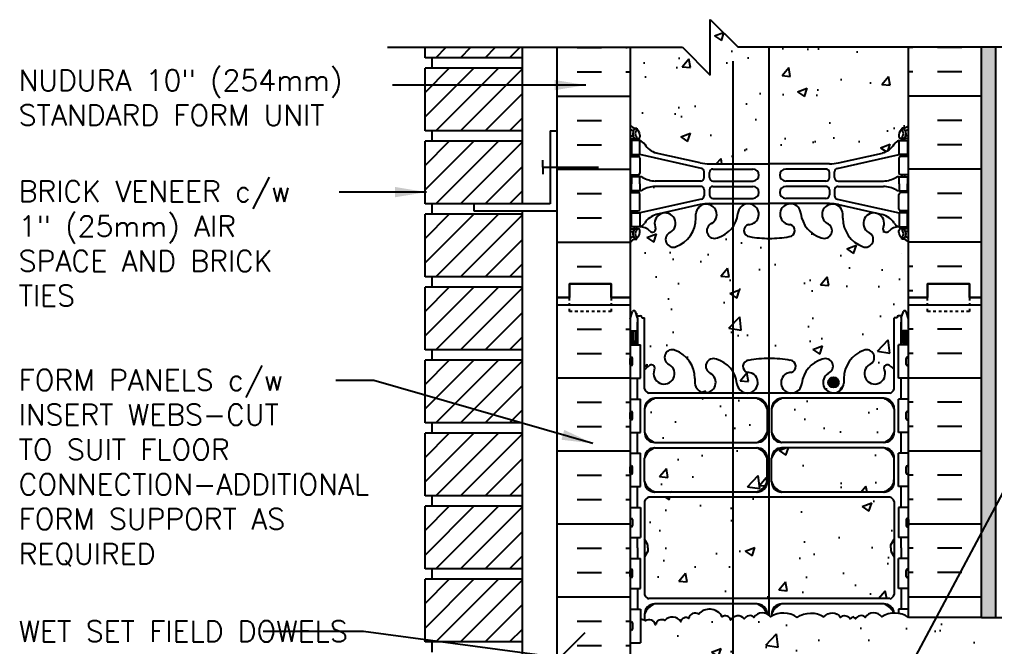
# Model space of a CAD drawing. Header units: inches. Extents: x 180 to 287, y 101 to 179.
# Drawn here: x 232.8 to 267.88, y 156.49 to 179.07 of the extents above; entities that cross this region are included whole.
import ezdxf

# ---------------------------------------------------------------- set-up
doc = ezdxf.new("R2010")
doc.units = ezdxf.units.IN
doc.header["$LTSCALE"] = 0.5
doc.header["$MEASUREMENT"] = 0
doc.linetypes.add('DASHED2', pattern=[0.375, 0.25, -0.125])
for name, color, linetype in [('HATCH', 12, 'Continuous'), ('line25', 2, 'Continuous'), ('LINE3', 3, 'Continuous'), ('LINE50', 5, 'Continuous'), ('LINE9', 9, 'Continuous'), ('TEXT', 4, 'Continuous'), ('Web_Edge', 9, 'Continuous')]:
    doc.layers.add(name, color=color, linetype=linetype)
doc.styles.add('DIM', font='romans.shx', dxfattribs={"width": 0.7})
doc.styles.add('ROMANS', font='romans.shx', dxfattribs={"height": 0.75})
doc.dimstyles.new('ext_12', dxfattribs={"dimscale": 12, "dimtxt": 0.09375, "dimasz": 0.09375, "dimexe": 0.09375, "dimexo": 0.0625, "dimgap": 0.0625, "dimtad": 1, "dimdec": 1, "dimzin": 3, "dimdsep": 46, "dimlunit": 4, "dimtxsty": 'DIM', "dimcen": 0.09, "dimdle": 0.09375, "dimclrt": 4, "dimadec": 0, "dimazin": 0, "dimtfac": 1, "dimtdec": 1, "dimtmove": 2, "dimatfit": 3, "dimfxl": 1, "dimfrac": 2, "dimtolj": 1, "dimtzin": 0, "dimarcsym": 0})

msp = doc.modelspace()

# ---------------------------------------------------------------- hatches: boundary and pattern name
at = {"layer": 'HATCH'}
h = msp.add_hatch(dxfattribs=at)
h.set_pattern_fill('AR-CONC', color=256, scale=0.5)
h.set_pattern_definition([(50, (0, 0), (3.5863, -0.31376), [0.375, -4.125]), (355, (0, 0), (-0.693757, 3.76096), [0.3, -3.3]), (100.4514, (0.299, -0.026), (2.892544, 3.4472), [0.3187, -3.50571]), (46.1842, (0, 1), (5.336207, -0.827596), [0.5625, -6.1875]), (96.6356, (0.4447, 0.931), (4.67331, 4.87059), [0.47805, -5.25857]), (351.1842, (0, 1), (4.67331, 4.87059), [0.45, -4.95]), (21, (0.5, 0.75), (2.984535, -2.013094), [0.375, -4.125]), (326, (0.5, 0.75), (1.216577, 3.62575), [0.3, -3.3]), (71.4514, (0.7487, 0.5822), (4.201112, 1.612656), [0.3187, -3.50571]), (37.5, (0, 0), (0.0607993, 1.6644693), [0, -3.26, 0, -3.35, 0, -3.3125]), (7.5, (0, 0), (1.315348, 1.972059), [0, -1.91, 0, -3.185, 0, -1.2625]), (327.5, (-1.115, 0), (2.669112, -0.1127744), [0, -1.25, 0, -3.9, 0, -5.175]), (317.5, (-1.615, 0), (2.915931, 0.500525), [0, -1.625, 0, -2.59, 0, -3.675])])
h.paths.add_polyline_path([(264.75, 178.071), (258.625, 178.071), (257.625, 179.071), (257.625, 177.071), (256.625, 178.071), (254.75, 178.071), (254.75, 175.263, 0.088416), (254.896, 175.166), (254.986, 175.166), (254.986, 175.124, -0.249069), (255.096, 174.917), (255.096, 174.849, -0.414214), (255.033, 174.787), (254.986, 174.787), (254.986, 174.717), (255.091, 174.717, -0.155529), (255.267, 174.583, 0.180914), (255.684, 174.271), (257.265, 173.919, 0.054974), (257.592, 173.882), (259.75, 173.882), (261.908, 173.882, 0.054974), (262.235, 173.919), (263.816, 174.271, 0.180914), (264.233, 174.583, -0.155529), (264.409, 174.717), (264.514, 174.717), (264.514, 174.787), (264.466, 174.787, -0.414214), (264.404, 174.849), (264.404, 174.917, -0.249069), (264.514, 175.124), (264.514, 175.166), (264.604, 175.166, 0.08841), (264.75, 175.263)])
h.paths.add_polyline_path([(264.75, 169.071), (264.75, 171.071, 0.08841), (264.604, 171.168), (264.514, 171.168), (264.514, 171.21, -0.249069), (264.404, 171.417), (264.404, 171.484, -0.414214), (264.466, 171.547), (264.514, 171.547), (264.514, 171.617), (264.409, 171.617, 0.231736), (264.051, 171.466, -0.8344), (263.84, 171.591), (263.851, 171.613, 2.155404), (263.313, 171.418, -1), (263.099, 170.907, -0.311223), (262.39, 171.923), (262.391, 172.088, 1.661382), (261.83, 171.735, -1), (261.616, 171.224, -0.30095), (260.88, 172.097, 1.661382), (260.319, 171.744, 0.055617), (260.498, 171.698, -0.843243), (260.464, 171.266, -0.047544), (259.75, 171.201, -0.047544), (259.036, 171.266, -0.843243), (259.002, 171.698, 0.055617), (259.181, 171.744, 1.661382), (258.62, 172.097, -0.30095), (257.884, 171.224, -1), (257.67, 171.735, 1.661382), (257.109, 172.088), (257.11, 171.923, -0.311223), (256.401, 170.907, -1), (256.187, 171.418, 2.155404), (255.648, 171.613), (255.66, 171.591, -0.834375), (255.449, 171.466, 0.23174), (255.091, 171.617), (254.986, 171.617), (254.986, 171.547), (255.033, 171.547, -0.414214), (255.096, 171.484), (255.096, 171.417, -0.249069), (254.986, 171.21), (254.986, 171.168), (254.896, 171.168, 0.088416), (254.75, 171.071), (254.75, 169.071), (254.75, 168.311), (254.835, 168.572, -0.6), (254.935, 168.572), (254.984, 168.422), (255.11, 168.422, -0.414214), (255.16, 168.372), (255.16, 168.342), (255.26, 168.342), (255.26, 166.505, 0.108933), (255.413, 166.618, -0.8344), (255.624, 166.492), (255.612, 166.471, 2.155404), (256.151, 166.665, -1), (256.365, 167.177, -0.311223), (257.074, 166.161), (257.073, 165.996, 1.661382), (257.634, 166.348, -1), (257.848, 166.859, -0.30095), (258.584, 165.987, 1.661382), (259.145, 166.34, 0.055617), (258.966, 166.385, -0.843243), (259, 166.818, -0.049932), (259.75, 166.882, -0.049932), (260.5, 166.818, -0.843243), (260.534, 166.385, 0.055617), (260.355, 166.34, 1.661382), (260.916, 165.987, -0.30095), (261.652, 166.859, -1), (261.866, 166.348, 1.661382), (262.427, 165.996), (262.426, 166.161, -0.311223), (263.135, 167.177, -1), (263.349, 166.665, 2.155404), (263.887, 166.471), (263.876, 166.492, -0.834375), (264.087, 166.618, 0.10894), (264.24, 166.505), (264.24, 168.342), (264.34, 168.342), (264.34, 168.372, -0.414214), (264.39, 168.422), (264.516, 168.422), (264.565, 168.572, -0.6), (264.665, 168.572), (264.75, 168.311)])
h.paths.add_polyline_path([(264.24, 161.745, 0.268138), (264.079, 161.893), (255.421, 161.893, 0.268156), (255.26, 161.744), (255.26, 160.383), (255.38, 160.183), (255.38, 160.071), (255.38, 159.958), (255.26, 159.758), (255.26, 158.397, 0.268156), (255.421, 158.249), (264.079, 158.249, 0.268138), (264.24, 158.397), (264.24, 159.758), (264.12, 159.958), (264.12, 160.071), (264.12, 160.183), (264.24, 160.383)])
h.paths.add_polyline_path([(275.813, 156.318), (275.813, 157.568), (267.375, 157.568), (264.75, 157.568), (264.75, 157.571, 0.310845), (263.789, 157.593, 0.520567), (263.19, 157.571, 0.520567), (262.845, 157.522, 0.10231), (262.75, 157.598, 0.10231), (262.654, 157.522, 0.520567), (262.309, 157.571, 0.520567), (261.711, 157.593, 0.310845), (260.75, 157.571, 0.310845), (259.789, 157.593, 0.520567), (259.19, 157.571, 0.520567), (258.845, 157.522, 0.520567), (258.355, 157.479, 0.520567), (258.051, 157.601, 0.258655), (257.629, 157.869, 0.230831), (257.211, 157.696, 0.520567), (256.85, 157.54, 0.520567), (256.568, 157.419, 0.520567), (255.995, 157.459, 0.520567), (255.654, 157.312, 0.520567), (255.294, 157.455, 0.049546), (255.115, 157.516), (255.115, 156.666), (254.75, 156.666), (254.75, 155.916), (255.115, 155.916), (255.115, 154.716), (254.75, 154.716), (254.75, 153.966), (255.115, 153.966), (255.115, 153.698, -0.359672), (255.584, 153.568, -0.520567), (256.056, 153.568, -0.520567), (256.519, 153.568, -0.520567), (256.874, 153.568, -0.565271), (257.2, 153.568, -0.520567), (257.826, 153.568, -0.520567), (258.299, 153.568, -0.520567), (258.762, 153.568, -0.520567), (259.116, 153.568, -0.520567), (259.515, 153.568, -0.520567), (259.937, 153.568, -0.520567), (260.564, 153.568, -0.520567), (261.036, 153.568, -0.520567), (261.499, 153.568, -0.520567), (261.853, 153.568, -0.108934), (261.955, 153.661), (261.955, 155.068), (262.205, 155.068, -0.414214), (262.455, 154.818), (262.455, 153.818, 0.414214), (262.705, 153.568), (262.769, 153.568), (262.769, 155.068), (276.563, 155.068), (276.813, 155.318), (274.813, 155.318)])
h.paths.add_polyline_path([(285.615, 157.568), (277.178, 157.568), (277.178, 156.818), (276.433, 156.074), (285.121, 156.074), (285.615, 156.568)])
h.paths.add_polyline_path([(286.615, 155.568), (284.615, 155.568), (285.121, 156.074), (276.433, 156.074), (276.178, 155.818), (278.178, 155.818), (277.428, 155.068), (286.115, 155.068)])
h.paths.add_polyline_path([(259.674, 165.077, 0.225652), (259.299, 165.452), (255.635, 165.452, 0.225652), (255.26, 165.077), (255.26, 164.237, 0.225652), (255.635, 163.862), (259.299, 163.862, 0.225652), (259.674, 164.237)])
h.paths.add_polyline_path([(259.299, 163.671), (255.635, 163.671, 0.225652), (255.26, 163.296), (255.26, 162.455, 0.225652), (255.635, 162.08), (259.299, 162.08, 0.225652), (259.674, 162.455), (259.674, 163.296, 0.225652)])
h.paths.add_polyline_path([(264.24, 165.077, 0.225652), (263.865, 165.452), (260.201, 165.452, 0.225652), (259.826, 165.077), (259.826, 164.237, 0.225652), (260.201, 163.862), (263.865, 163.862, 0.225652), (264.24, 164.237)])
h.paths.add_polyline_path([(264.24, 163.296, 0.225652), (263.865, 163.671), (260.201, 163.671, 0.225652), (259.826, 163.296), (259.826, 162.455, 0.225652), (260.201, 162.08), (263.865, 162.08, 0.225652), (264.24, 162.455)])
h.paths.add_polyline_path([(262.719, 153.068), (261.955, 153.068), (261.955, 153.661, 0.108934), (261.853, 153.568, 0.520567), (261.499, 153.568, 0.520567), (261.036, 153.568, 0.520567), (260.564, 153.568, 0.520567), (259.937, 153.568, 0.520567), (259.515, 153.568, 0.520567), (259.116, 153.568, 0.520567), (258.762, 153.568, 0.520567), (258.299, 153.568, 0.520567), (257.826, 153.568, 0.520567), (257.2, 153.568, 0.096366), (257.129, 153.636, 0.403938), (256.874, 153.568, 0.520567), (256.519, 153.568, 0.520567), (256.056, 153.568, 0.520567), (255.584, 153.568, 0.359672), (255.115, 153.698), (255.115, 152.766), (254.75, 152.766), (254.75, 151.071), (254.75, 150.311), (254.829, 150.553, -0.725737), (254.935, 150.572), (254.984, 150.422), (255.11, 150.422, -0.414214), (255.16, 150.372), (255.16, 150.342), (255.26, 150.342), (255.26, 148.505, 0.108933), (255.413, 148.618, -0.8344), (255.624, 148.492), (255.612, 148.471, 2.155404), (256.151, 148.665, -1), (256.365, 149.177, -0.311223), (257.074, 148.161), (257.073, 147.996, 1.661382), (257.634, 148.348, -1), (257.848, 148.859, -0.307094), (258.586, 147.964, 1.604516), (259.145, 148.34, 0.055617), (258.966, 148.385, -0.843243), (259, 148.818, -0.049932), (259.75, 148.882, -0.049932), (260.5, 148.818, -0.843243), (260.534, 148.385, 0.055617), (260.355, 148.34, 1.604516), (260.913, 147.964, -0.307094), (261.652, 148.859, -1), (261.866, 148.348, 1.661382), (262.427, 147.996), (262.426, 148.141, -0.248384), (262.893, 149.05), (262.44, 149.05), (262.44, 149.276), (262.719, 149.276)])
h.paths.add_polyline_path([(264.75, 151.568), (264.719, 151.568), (264.719, 153.068), (263.219, 153.068), (263.219, 149.276), (263.497, 149.276), (263.497, 149.05), (263.487, 149.05, -0.439904), (263.349, 148.665, 2.155404), (263.887, 148.471), (263.876, 148.492, -0.834375), (264.087, 148.618, 0.10894), (264.24, 148.505), (264.24, 150.342), (264.34, 150.342), (264.34, 150.372, -0.414214), (264.39, 150.422), (264.516, 150.422), (264.559, 150.553, -0.725737), (264.665, 150.572), (264.75, 150.311), (264.75, 151.071)])
h.paths.add_polyline_path([(264.24, 143.745, 0.268138), (264.079, 143.893), (255.421, 143.893, 0.268156), (255.26, 143.744), (255.26, 142.383), (255.38, 142.183), (255.38, 142.071), (255.38, 141.958), (255.26, 141.758), (255.26, 140.397, 0.268156), (255.421, 140.249), (264.079, 140.249, 0.268138), (264.24, 140.397), (264.24, 141.758), (264.12, 141.958), (264.12, 142.071), (264.12, 142.183), (264.24, 142.383)])
h.paths.add_polyline_path([(259.674, 145.296, 0.225652), (259.299, 145.671), (255.635, 145.671, 0.225652), (255.26, 145.296), (255.26, 144.455, 0.225652), (255.635, 144.08), (259.299, 144.08, 0.225652), (259.674, 144.455)])
h.paths.add_polyline_path([(259.674, 146.237), (259.674, 147.077, 0.225652), (259.299, 147.452), (255.635, 147.452, 0.225652), (255.26, 147.077), (255.26, 146.237, 0.225652), (255.635, 145.862), (259.299, 145.862, 0.225652)])
h.paths.add_polyline_path([(264.24, 147.077, 0.225652), (263.865, 147.452), (260.201, 147.452, 0.225652), (259.826, 147.077), (259.826, 146.237, 0.225652), (260.201, 145.862), (263.865, 145.862, 0.225652), (264.24, 146.237)])
h.paths.add_polyline_path([(264.24, 145.296, 0.225652), (263.865, 145.671), (260.201, 145.671, 0.225652), (259.826, 145.296), (259.826, 144.455, 0.225652), (260.201, 144.08), (263.865, 144.08, 0.225652), (264.24, 144.455)])
h.paths.add_polyline_path([(259.674, 137.905, 0.225652), (259.299, 138.28), (255.635, 138.28, 0.225652), (255.26, 137.905), (255.26, 137.064, 0.225652), (255.635, 136.689), (259.299, 136.689, 0.225652), (259.674, 137.064)])
h.paths.add_polyline_path([(259.674, 139.686, 0.225652), (259.299, 140.061), (255.635, 140.061, 0.225652), (255.26, 139.686), (255.26, 138.845, 0.225652), (255.635, 138.47), (259.299, 138.47, 0.225652), (259.674, 138.845)])
h.paths.add_polyline_path([(264.24, 138.845), (264.24, 139.686, 0.225652), (263.865, 140.061), (260.201, 140.061, 0.225652), (259.826, 139.686), (259.826, 138.845, 0.225652), (260.201, 138.47), (263.865, 138.47, 0.225652)])
h.paths.add_polyline_path([(264.24, 137.905, 0.225652), (263.865, 138.28), (260.201, 138.28, 0.225652), (259.826, 137.905), (259.826, 137.064, 0.225652), (260.201, 136.689), (263.865, 136.689, 0.225652), (264.24, 137.064)])
h.paths.add_polyline_path([(264.24, 135.637, 0.108935), (264.087, 135.524, -0.8344), (263.876, 135.649), (263.887, 135.67, 2.155404), (263.349, 135.476, -1), (263.135, 134.965, -0.311223), (262.426, 135.981), (262.427, 136.146, 1.661382), (261.866, 135.793, -1), (261.652, 135.282, -0.307094), (260.913, 136.177, 1.604516), (260.355, 135.802, 0.055617), (260.534, 135.756, -0.843243), (260.5, 135.324, -0.049932), (259.75, 135.259, -0.049932), (259, 135.324, -0.843243), (258.966, 135.756, 0.055617), (259.145, 135.802, 1.604516), (258.586, 136.177, -0.307094), (257.848, 135.282, -1), (257.634, 135.793, 1.661382), (257.073, 136.146), (257.074, 136, -0.316114), (256.365, 134.965, -1), (256.151, 135.476, 2.155404), (255.612, 135.67), (255.624, 135.649, -0.834375), (255.413, 135.524, 0.108938), (255.26, 135.637), (255.26, 133.799), (255.16, 133.799), (255.16, 133.769, -0.414214), (255.11, 133.719), (254.984, 133.719), (254.941, 133.588, -0.725737), (254.835, 133.569), (254.75, 133.83), (254.75, 133.071), (254.75, 131.071, 0.088416), (254.896, 130.973), (254.986, 130.973), (254.986, 130.932, -0.249069), (255.096, 130.725), (255.096, 130.657, -0.414214), (255.033, 130.595), (254.986, 130.595), (254.986, 130.525), (255.091, 130.525, 0.231736), (255.449, 130.676, -0.8344), (255.66, 130.55), (255.648, 130.529, 2.155404), (256.187, 130.723, -1), (256.401, 131.234, -0.311223), (257.11, 130.218), (257.109, 130.053, 1.661382), (257.67, 130.406, -1), (257.884, 130.917, -0.307094), (258.622, 130.022, 1.604516), (259.181, 130.398, 0.055617), (259.002, 130.443, -0.843243), (259.036, 130.875, -0.047544), (259.75, 130.94, -0.047544), (260.464, 130.875, -0.843243), (260.498, 130.443, 0.055617), (260.319, 130.398, 1.604516), (260.877, 130.022, -0.307094), (261.616, 130.917, -1), (261.83, 130.406, 1.661382), (262.391, 130.053), (262.39, 130.199, -0.316114), (263.099, 131.234, -1), (263.313, 130.723, 2.155404), (263.851, 130.529), (263.84, 130.55, -0.834375), (264.051, 130.676, 0.23174), (264.409, 130.525), (264.514, 130.525), (264.514, 130.595), (264.466, 130.595, -0.414214), (264.404, 130.657), (264.404, 130.725, -0.249069), (264.514, 130.932), (264.514, 130.973), (264.604, 130.973, 0.08841), (264.75, 131.071), (264.75, 133.071), (264.75, 133.83), (264.671, 133.588, -0.725737), (264.565, 133.569), (264.516, 133.719), (264.39, 133.719, -0.414214), (264.34, 133.769), (264.34, 133.799), (264.24, 133.799)])
h.paths.add_polyline_path([(264.75, 126.878, 0.08841), (264.604, 126.976), (264.514, 126.976), (264.514, 127.017, -0.249069), (264.404, 127.225), (264.404, 127.292, -0.414214), (264.466, 127.355), (264.514, 127.355), (264.514, 127.425), (264.409, 127.425, -0.168672), (264.223, 127.574, 0.17445), (263.816, 127.87), (262.235, 128.223, 0.054974), (261.908, 128.259), (259.75, 128.259), (257.592, 128.259, 0.054974), (257.265, 128.223), (255.684, 127.87, 0.17445), (255.277, 127.574, -0.168672), (255.091, 127.425), (254.986, 127.425), (254.986, 127.355), (255.033, 127.355, -0.414214), (255.096, 127.292), (255.096, 127.225, -0.249069), (254.986, 127.017), (254.986, 126.976), (254.896, 126.976, 0.088416), (254.75, 126.878), (254.75, 124.706), (258.943, 124.706), (259.943, 123.706), (259.943, 125.706), (260.943, 124.706), (264.75, 124.706)])
h.paths.add_polyline_path([(254.75, 151.071), (254.062, 151.071), (254.062, 150.571), (252.562, 150.571), (252.562, 151.071), (252.125, 151.071), (250.125, 151.071), (250.125, 149.571, -1), (249.625, 149.571), (249.625, 151.071), (248.325, 151.071), (248.325, 149.321, 0.079579), (249.325, 146.071), (254.5, 136.696), (254.5, 136.321), (254.75, 136.321)])
h = msp.add_hatch(dxfattribs=at)
h.set_pattern_fill('ANSI31', color=256, scale=5, style=0)
h.set_pattern_definition([(45, (183.6426, -20.77356), (-0.4419417, 0.4419417), [])])
h.paths.add_polyline_path([(250.875, 178.071), (247.375, 178.071), (247.375, 177.696), (250.875, 177.696)])
h = msp.add_hatch(dxfattribs=at)
h.set_pattern_fill('AR-SAND', color=256, scale=0.25, style=0)
h.set_pattern_definition([(37.5, (143.04218, 11.97042), (-0.01574834, 0.48170594), [0, -0.38, 0, -0.425, 0, -0.40625]), (7.5, (143.0422, 11.9704), (0.4424442, 0.7055365), [0, -0.205, 0, -0.3425, 0, -0.13125]), (327.5, (142.73468, 11.97042), (0.7785355, 0.0014148), [0, -0.125, 0, -0.45, 0, -0.5875]), (317.5, (142.7347, 11.9704), (0.7515317, 0.2194189), [0, -0.0625, 0, -0.295, 0, -0.3375])])
h.paths.add_polyline_path([(267.875, 178.071), (267.375, 178.071), (267.375, 169.071), (267.375, 157.568), (267.875, 157.568)])
h = msp.add_hatch(dxfattribs=at)
h.set_pattern_fill('ANSI31', color=256, scale=5, style=0)
h.set_pattern_definition([(45, (183.6426, -23.39856), (-0.4419417, 0.4419417), [])])
h.paths.add_polyline_path([(250.875, 177.321), (247.375, 177.321), (247.375, 175.071), (250.875, 175.071)])
h = msp.add_hatch(dxfattribs=at)
h.set_pattern_fill('ANSI31', color=256, scale=5, style=0)
h.set_pattern_definition([(45, (183.6426, -26.02356), (-0.4419417, 0.4419417), [])])
h.paths.add_polyline_path([(250.875, 174.696), (247.375, 174.696), (247.375, 172.446), (250.875, 172.446)])
h = msp.add_hatch(dxfattribs=at)
h.set_pattern_fill('AR-CONC', color=256, scale=0.5, style=0)
h.set_pattern_definition([(50, (0, 0), (3.5863, -0.31376), [0.375, -4.125]), (355, (0, 0), (-0.693757, 3.76096), [0.3, -3.3]), (100.4514, (0.299, -0.026), (2.892547, 3.447198), [0.3187, -3.50571]), (46.1842, (0, 1), (5.336205, -0.827595), [0.5625, -6.1875]), (96.6356, (0.4447, 0.931), (4.67331, 4.87059), [0.47805, -5.258565]), (351.1842, (0, 1), (4.67331, 4.87059), [0.45, -4.95]), (21, (0.5, 0.75), (2.984535, -2.013094), [0.375, -4.125]), (326, (0.5, 0.75), (1.216577, 3.62575), [0.3, -3.3]), (71.4514, (0.7487, 0.5822), (4.201113, 1.612652), [0.3187, -3.50571]), (37.5, (0, 0), (0.0607993, 1.6644693), [0, -3.26, 0, -3.35, 0, -3.3125]), (7.5, (0, 0), (1.315348, 1.972059), [0, -1.91, 0, -3.185, 0, -1.2625]), (327.5, (-1.115, 0), (2.669112, -0.1127744), [0, -1.25, 0, -3.9, 0, -5.175]), (317.5, (-1.615, 0), (2.91593, 0.500525), [0, -1.625, 0, -2.59, 0, -3.675])])
h.paths.add_polyline_path([(257.406, 172.948, 0.414214), (257.281, 173.073), (255.644, 173.073, 0.100756), (255.195, 172.945, -0.134256), (255.083, 172.917), (254.986, 172.917), (254.986, 172.847), (255.033, 172.847, -0.414214), (255.096, 172.784), (255.096, 172.249, -0.414214), (255.033, 172.187), (254.986, 172.187), (254.986, 172.117), (255.091, 172.117), (257.308, 172.614, 0.351061), (257.406, 172.735)])
h = msp.add_hatch(dxfattribs=at)
h.set_pattern_fill('ANSI31', color=256, scale=5, style=0)
h.set_pattern_definition([(45, (183.6426, -28.64856), (-0.4419417, 0.4419417), [])])
h.paths.add_polyline_path([(250.875, 172.071), (247.375, 172.071), (247.375, 169.821), (250.875, 169.821)])
h = msp.add_hatch(dxfattribs=at)
h.set_pattern_fill('ANSI31', color=256, scale=5, style=0)
h.set_pattern_definition([(45, (183.6426, -31.27356), (-0.4419417, 0.4419417), [])])
h.paths.add_polyline_path([(250.875, 169.446), (247.375, 169.446), (247.375, 167.196), (250.875, 167.196)])
h = msp.add_hatch(dxfattribs=at)
h.set_pattern_fill('INSUL', color=256, scale=7, style=0)
h.set_pattern_definition([(0, (-2671.4117, -245.9388), (0, 2.625), []), (0, (-2671.4117, -245.0638), (0, 2.625), [0.875, -0.875]), (0, (-2671.4117, -244.1888), (0, 2.625), [0.875, -0.875])])
h.paths.add_polyline_path([(252.125, 151.071), (252.562, 151.071), (252.562, 151.571), (254.062, 151.571), (254.062, 151.071), (254.75, 151.071), (254.75, 169.071), (254.062, 169.071), (254.062, 169.571), (252.562, 169.571), (252.562, 169.071), (252.125, 169.071)])
h = msp.add_hatch(dxfattribs=at)
h.set_pattern_fill('INSUL', color=256, scale=7, style=0)
h.set_pattern_definition([(180, (3190.9115, -245.9388), (0, 2.625), []), (180, (3190.9115, -245.0638), (0, 2.625), [0.875, -0.875]), (180, (3190.9115, -244.1888), (0, 2.625), [0.875, -0.875])])
h.paths.add_polyline_path([(264.75, 157.568), (267.375, 157.568), (267.375, 169.071), (266.937, 169.071), (266.937, 169.571), (265.437, 169.571), (265.437, 169.071), (264.75, 169.071)])
h = msp.add_hatch(dxfattribs=at)
h.set_pattern_fill('ANSI31', color=256, scale=5, style=0)
h.set_pattern_definition([(45, (183.6426, -33.89856), (-0.4419417, 0.4419417), [])])
h.paths.add_polyline_path([(250.875, 166.821), (247.375, 166.821), (247.375, 164.571), (250.875, 164.571)])
h = msp.add_hatch(dxfattribs=at)
h.set_pattern_fill('ANSI31', color=256, scale=5, style=0)
h.set_pattern_definition([(45, (183.6426, -36.52356), (-0.4419417, 0.4419417), [])])
h.paths.add_polyline_path([(250.875, 164.196), (247.375, 164.196), (247.375, 161.946), (250.875, 161.946)])
h = msp.add_hatch(dxfattribs=at)
h.set_pattern_fill('ANSI31', color=256, scale=5, style=0)
h.set_pattern_definition([(45, (183.6426, -39.14856), (-0.4419417, 0.4419417), [])])
h.paths.add_polyline_path([(250.875, 161.571), (247.375, 161.571), (247.375, 159.321), (250.875, 159.321)])
h = msp.add_hatch(dxfattribs=at)
h.set_pattern_fill('ANSI31', color=256, scale=5, style=0)
h.set_pattern_definition([(45, (183.6426, -41.77356), (-0.4419417, 0.4419417), [])])
h.paths.add_polyline_path([(250.875, 158.946), (247.375, 158.946), (247.375, 156.696), (250.875, 156.696)])
at = {"layer": 'LINE3'}
msp.add_hatch(color=256, dxfattribs=at).paths.add_polyline_path([(261.865, 166.023, 1), (262.24, 166.023, 1)])

# ---------------------------------------------------------------- linework, layer by layer
at = {"layer": 'HATCH'}
for p, q in [((252.838, 178.061), (253.713, 178.061)), ((254.588, 178.061), (254.634, 178.061)), ((264.911, 178.061), (264.75, 178.061)), ((266.661, 178.061), (265.786, 178.061)), ((252.838, 177.186), (253.713, 177.186)), ((254.588, 177.186), (254.75, 177.186)), ((264.911, 177.186), (264.75, 177.186)), ((266.661, 177.186), (265.786, 177.186)), ((252.125, 176.311), (254.75, 176.311)), ((267.375, 176.311), (264.75, 176.311)), ((252.838, 175.436), (253.713, 175.436)), ((266.661, 175.436), (265.786, 175.436)), ((252.838, 174.561), (253.713, 174.561)), ((266.661, 174.561), (265.786, 174.561)), ((252.125, 173.686), (254.75, 173.686)), ((267.375, 173.686), (264.75, 173.686)), ((252.838, 172.811), (253.713, 172.811)), ((266.661, 172.811), (265.786, 172.811)), ((252.838, 171.936), (253.713, 171.936)), ((266.661, 171.936), (265.786, 171.936)), ((252.125, 171.061), (254.75, 171.061)), ((267.375, 171.061), (264.75, 171.061)), ((264.51, 170.657), (264.51, 170.657)), ((264.51, 170.657), (264.51, 170.657)), ((252.838, 170.186), (253.713, 170.186)), ((264.911, 170.186), (264.75, 170.186)), ((266.661, 170.186), (265.786, 170.186)), ((264.911, 169.311), (264.75, 169.311))]:
    msp.add_line(p, q, dxfattribs=at)
for points in [[(257.629, 157.869, 0.230831), (257.211, 157.696, 0.520567), (256.85, 157.54, 0.520567), (256.568, 157.419, 0.520567), (255.995, 157.459, 0.520567), (255.654, 157.312, 0.520567), (255.294, 157.455, 0.049546), (255.115, 157.516, 0.049546)], [(260.75, 157.571, 0.310845), (259.789, 157.593, 0.520567), (259.19, 157.571, 0.520567), (258.845, 157.522, 0.520567), (258.355, 157.479, 0.520567), (258.051, 157.601, 0.258655), (257.629, 157.869, 0.132818)], [(260.75, 157.571, -0.310845), (261.711, 157.593, -0.520567), (262.309, 157.571, -0.520567), (262.654, 157.522, -0.10231), (262.75, 157.598, -0.10231)], [(264.75, 157.571, 0.310845), (263.789, 157.593, 0.520567), (263.19, 157.571, 0.520567), (262.845, 157.522, 0.10231), (262.75, 157.598, 0.10231)]]:
    msp.add_lwpolyline(points, format="xyb", dxfattribs=at)
at = {"layer": 'line25'}
for p, q in [((247.375, 177.696), (247.375, 178.071)), ((250.875, 172.446), (250.875, 178.071)), ((254.75, 178.071), (254.75, 169.071)), ((264.75, 169.071), (264.75, 178.071)), ((250.875, 177.696), (247.375, 177.696)), ((247.625, 177.321), (247.625, 177.696)), ((247.375, 175.071), (247.375, 177.321)), ((250.875, 177.321), (247.375, 177.321)), ((250.875, 175.071), (247.375, 175.071)), ((247.625, 174.696), (247.625, 175.071)), ((247.375, 172.446), (247.375, 174.696)), ((250.875, 174.696), (247.375, 174.696)), ((250.875, 172.446), (247.375, 172.446)), ((247.625, 172.071), (247.625, 172.446)), ((247.375, 169.821), (247.375, 172.071)), ((250.875, 172.071), (247.375, 172.071)), ((250.875, 151.071), (250.875, 172.196)), ((250.875, 169.821), (247.375, 169.821)), ((247.625, 169.446), (247.625, 169.821)), ((247.375, 167.196), (247.375, 169.446)), ((250.875, 169.446), (247.375, 169.446)), ((254.75, 169.071), (254.75, 151.071)), ((264.75, 157.568), (264.75, 169.071)), ((254.75, 167.376), (255.115, 167.376)), ((255.115, 166.176), (255.115, 167.376)), ((264.75, 167.376), (264.385, 167.376)), ((264.385, 166.176), (264.385, 167.376)), ((250.875, 167.196), (247.375, 167.196)), ((247.625, 166.821), (247.625, 167.196)), ((247.375, 164.571), (247.375, 166.821)), ((250.875, 166.821), (247.375, 166.821)), ((254.75, 166.176), (255.115, 166.176)), ((264.75, 166.176), (264.385, 166.176)), ((254.75, 165.426), (255.115, 165.426)), ((255.115, 164.226), (255.115, 165.426)), ((264.75, 165.426), (264.385, 165.426)), ((264.385, 164.226), (264.385, 165.426)), ((250.875, 164.571), (247.375, 164.571)), ((247.625, 164.196), (247.625, 164.571)), ((247.375, 161.946), (247.375, 164.196)), ((250.875, 164.196), (247.375, 164.196)), ((254.75, 164.226), (255.115, 164.226)), ((264.75, 164.226), (264.385, 164.226)), ((254.75, 163.476), (255.115, 163.476)), ((255.115, 162.276), (255.115, 163.476)), ((264.75, 163.476), (264.385, 163.476)), ((264.385, 162.276), (264.385, 163.476)), ((254.75, 162.276), (255.115, 162.276)), ((264.75, 162.276), (264.385, 162.276)), ((250.875, 161.946), (247.375, 161.946)), ((247.625, 161.571), (247.625, 161.946)), ((247.375, 159.321), (247.375, 161.571)), ((250.875, 161.571), (247.375, 161.571)), ((254.75, 161.526), (255.115, 161.526)), ((255.115, 161.526), (255.115, 160.446)), ((264.75, 161.526), (264.385, 161.526)), ((264.385, 161.526), (264.385, 160.446)), ((254.75, 160.446), (255.115, 160.446)), ((264.75, 160.446), (264.385, 160.446)), ((254.75, 159.696), (255.115, 159.696)), ((255.115, 158.616), (255.115, 159.696)), ((264.75, 159.696), (264.385, 159.696)), ((264.385, 158.616), (264.385, 159.696)), ((250.875, 159.321), (247.375, 159.321)), ((247.625, 158.946), (247.625, 159.321)), ((247.375, 156.696), (247.375, 158.946)), ((250.875, 158.946), (247.375, 158.946)), ((254.75, 159.071), (254.75, 155.531)), ((254.75, 158.616), (255.115, 158.616)), ((264.75, 158.616), (264.385, 158.616)), ((254.75, 157.866), (255.115, 157.866)), ((255.115, 157.866), (255.115, 156.666)), ((264.75, 157.866), (264.385, 157.866)), ((264.385, 157.866), (264.385, 157.721)), ((267.375, 157.568), (264.75, 157.568)), ((267.375, 157.568), (275.813, 157.568)), ((250.875, 156.696), (247.375, 156.696)), ((247.625, 156.321), (247.625, 156.696)), ((254.75, 156.666), (255.115, 156.666))]:
    msp.add_line(p, q, dxfattribs=at)
at = {"layer": 'LINE3'}
for p, q in [((259.733, 178.071), (259.727, 157.658)), ((258.437, 177.577), (258.44, 131.163))]:
    msp.add_line(p, q, dxfattribs=at)
msp.add_circle((262.053, 166.023), 0.188, dxfattribs=at)
at = {"layer": 'LINE50'}
for p, q in [((252.125, 169.071), (252.125, 178.071)), ((267.375, 169.071), (267.375, 178.071)), ((252.125, 151.071), (252.125, 169.071)), ((267.375, 157.568), (267.375, 169.071))]:
    msp.add_line(p, q, dxfattribs=at)
for points in [[(254.75, 169.071), (254.062, 169.071), (254.062, 169.571), (252.562, 169.571), (252.562, 169.071), (252.125, 169.071)], [(252.125, 169.071), (252.562, 169.071), (252.562, 169.571), (254.062, 169.571), (254.062, 169.071), (254.75, 169.071)], [(264.75, 169.071), (265.437, 169.071), (265.437, 169.571), (266.937, 169.571), (266.937, 169.071), (267.375, 169.071)], [(267.375, 169.071), (266.937, 169.071), (266.937, 169.571), (265.437, 169.571), (265.437, 169.071), (264.75, 169.071)]]:
    msp.add_lwpolyline(points, dxfattribs=at)
at = {"layer": 'LINE9'}
for p, q in [((257.625, 177.071), (257.625, 179.071)), ((257.625, 179.071), (258.625, 178.071)), ((246.02, 178.071), (256.625, 178.071)), ((256.625, 178.071), (257.625, 177.071)), ((269.23, 178.071), (258.625, 178.071)), ((267.875, 178.071), (267.875, 157.568)), ((251.875, 175.071), (251.875, 172.446)), ((251.875, 175.071), (252.125, 175.071)), ((251.603, 173.758), (251.603, 174.008)), ((251.603, 173.758), (253.603, 173.758)), ((251.603, 173.758), (251.603, 173.508)), ((251.875, 172.446), (249.125, 172.446)), ((249.125, 172.446), (249.125, 172.196)), ((249.125, 172.196), (252.125, 172.196)), ((254.75, 166.666), (254.75, 166.886)), ((254.75, 166.831), (254.75, 166.831)), ((254.75, 166.721), (254.75, 166.721)), ((254.79, 166.926), (254.79, 166.926)), ((254.83, 166.666), (254.83, 166.886)), ((264.67, 166.666), (264.67, 166.886)), ((264.71, 166.926), (264.71, 166.926)), ((264.75, 166.666), (264.75, 166.886)), ((264.75, 166.831), (264.75, 166.831)), ((264.75, 166.721), (264.75, 166.721)), ((254.79, 166.626), (254.79, 166.626)), ((264.71, 166.626), (264.71, 166.626)), ((254.75, 164.716), (254.75, 164.936)), ((254.75, 164.881), (254.75, 164.881)), ((254.79, 164.976), (254.79, 164.976)), ((254.83, 164.716), (254.83, 164.936)), ((264.67, 164.716), (264.67, 164.936)), ((264.71, 164.976), (264.71, 164.976)), ((264.75, 164.716), (264.75, 164.936)), ((264.75, 164.881), (264.75, 164.881)), ((254.75, 164.771), (254.75, 164.771)), ((254.79, 164.676), (254.79, 164.676)), ((264.71, 164.676), (264.71, 164.676)), ((264.75, 164.771), (264.75, 164.771)), ((254.75, 162.766), (254.75, 162.986)), ((254.75, 162.931), (254.75, 162.931)), ((254.75, 162.821), (254.75, 162.821)), ((254.79, 163.026), (254.79, 163.026)), ((254.83, 162.766), (254.83, 162.986)), ((264.67, 162.766), (264.67, 162.986)), ((264.71, 163.026), (264.71, 163.026)), ((264.75, 162.766), (264.75, 162.986)), ((264.75, 162.931), (264.75, 162.931)), ((264.75, 162.821), (264.75, 162.821)), ((254.79, 162.726), (254.79, 162.726)), ((264.71, 162.726), (264.71, 162.726)), ((254.75, 161.096), (254.75, 160.876)), ((254.75, 161.041), (254.75, 161.041)), ((254.79, 161.136), (254.79, 161.136)), ((254.83, 161.096), (254.83, 160.876)), ((264.67, 161.096), (264.67, 160.876)), ((264.71, 161.136), (264.71, 161.136)), ((264.75, 161.096), (264.75, 160.876)), ((264.75, 161.041), (264.75, 161.041)), ((254.75, 160.931), (254.75, 160.931)), ((254.79, 160.836), (254.79, 160.836)), ((264.71, 160.836), (264.71, 160.836)), ((264.75, 160.931), (264.75, 160.931)), ((254.75, 159.046), (254.75, 159.266)), ((254.79, 159.306), (254.79, 159.306)), ((254.83, 159.046), (254.83, 159.266)), ((264.67, 159.046), (264.67, 159.266)), ((264.71, 159.306), (264.71, 159.306)), ((264.75, 159.046), (264.75, 159.266)), ((254.75, 159.211), (254.75, 159.211)), ((254.75, 159.101), (254.75, 159.101)), ((254.79, 159.006), (254.79, 159.006)), ((264.71, 159.006), (264.71, 159.006)), ((264.75, 159.211), (264.75, 159.211)), ((264.75, 159.101), (264.75, 159.101)), ((254.75, 157.376), (254.75, 157.156)), ((254.75, 157.321), (254.75, 157.321)), ((254.75, 157.211), (254.75, 157.211)), ((254.79, 157.416), (254.79, 157.416)), ((254.83, 157.376), (254.83, 157.156)), ((251.89, 155.798), (253.125, 157.032)), ((254.79, 157.116), (254.79, 157.116))]:
    msp.add_line(p, q, dxfattribs=at)
at = {"layer": 'LINE9', "linetype": 'DASHED2', "ltscale": 0.15}
for points in [[(254.062, 169.071), (254.062, 169.071), (254.062, 168.571), (252.562, 168.571), (252.562, 169.071), (252.562, 169.071)], [(266.937, 169.071), (266.937, 169.071), (266.937, 168.571), (265.437, 168.571), (265.437, 169.071), (265.437, 169.071)]]:
    msp.add_lwpolyline(points, dxfattribs=at)
at = {"layer": 'LINE9'}
for centre, start, end in [((254.79, 166.886), 90, 180), ((254.79, 166.666), 180, 270), ((254.79, 166.886), 360, 90), ((254.79, 166.666), 270, 0), ((264.71, 166.886), 90, 180), ((264.71, 166.666), 180, 270), ((264.71, 166.886), 0, 90), ((264.71, 166.666), 270, 0), ((254.79, 164.936), 90, 180), ((254.79, 164.936), 360, 90), ((264.71, 164.936), 90, 180), ((264.71, 164.936), 0, 90), ((254.79, 164.716), 180, 270), ((254.79, 164.716), 270, 0), ((264.71, 164.716), 180, 270), ((264.71, 164.716), 270, 0), ((254.79, 162.986), 90, 180), ((254.79, 162.986), 360, 90), ((264.71, 162.986), 90, 180), ((264.71, 162.986), 0, 90), ((254.79, 162.766), 180, 270), ((254.79, 162.766), 270, 0), ((264.71, 162.766), 180, 270), ((264.71, 162.766), 270, 0), ((254.79, 161.096), 90, 180), ((254.79, 161.096), 0, 90), ((264.71, 161.096), 90, 180), ((264.71, 161.096), 360, 90), ((254.79, 160.876), 180, 270), ((254.79, 160.876), 270, 0), ((264.71, 160.876), 180, 270), ((264.71, 160.876), 270, 0), ((254.79, 159.266), 90, 180), ((254.79, 159.266), 360, 90), ((264.71, 159.266), 90, 180), ((264.71, 159.266), 0, 90), ((254.79, 159.046), 180, 270), ((254.79, 159.046), 270, 0), ((264.71, 159.046), 180, 270), ((264.71, 159.046), 270, 0), ((254.79, 157.376), 90, 180), ((254.79, 157.376), 0, 90), ((254.79, 157.156), 180, 270), ((254.79, 157.156), 270, 0)]:
    msp.add_arc(centre, 0.04, start, end, dxfattribs=at)
at = {"layer": 'Web_Edge'}
for p, q in [((254.896, 175.166), (254.986, 175.166)), ((254.986, 175.166), (254.986, 175.124)), ((264.604, 175.166), (264.514, 175.166)), ((264.514, 175.166), (264.514, 175.124)), ((254.75, 174.887), (254.828, 174.887)), ((254.75, 174.787), (255.033, 174.787)), ((254.896, 174.787), (254.896, 174.717)), ((254.986, 174.787), (254.986, 174.717)), ((255.096, 174.917), (255.096, 174.849)), ((264.404, 174.917), (264.404, 174.849)), ((264.75, 174.787), (264.466, 174.787)), ((264.514, 174.787), (264.514, 174.717)), ((264.604, 174.787), (264.604, 174.717)), ((264.75, 174.887), (264.672, 174.887)), ((254.75, 174.147), (255.033, 174.147)), ((254.896, 174.217), (254.896, 174.147)), ((254.986, 174.217), (254.986, 174.147)), ((257.308, 173.72), (255.091, 174.217)), ((255.096, 174.084), (255.096, 173.549)), ((257.265, 173.919), (255.684, 174.271)), ((262.191, 173.72), (264.409, 174.217)), ((262.235, 173.919), (263.816, 174.271)), ((264.404, 174.084), (264.404, 173.549)), ((264.75, 174.147), (264.466, 174.147)), ((264.514, 174.217), (264.514, 174.147)), ((264.604, 174.217), (264.604, 174.147)), ((257.592, 173.882), (259.75, 173.882)), ((257.719, 173.696), (259.158, 173.696)), ((261.908, 173.882), (259.75, 173.882)), ((261.781, 173.696), (260.342, 173.696)), ((254.75, 173.487), (255.033, 173.487)), ((254.896, 173.487), (254.896, 173.417)), ((254.986, 173.487), (254.986, 173.417)), ((257.406, 173.386), (257.406, 173.598)), ((257.594, 173.387), (257.594, 173.571)), ((261.906, 173.387), (261.906, 173.571)), ((262.094, 173.386), (262.094, 173.598)), ((264.75, 173.487), (264.466, 173.487)), ((264.514, 173.487), (264.514, 173.417)), ((264.604, 173.487), (264.604, 173.417)), ((257.281, 173.261), (255.644, 173.261)), ((257.281, 173.073), (255.644, 173.073)), ((257.406, 172.948), (257.406, 172.735)), ((257.594, 172.947), (257.594, 172.763)), ((257.719, 173.262), (259.158, 173.262)), ((257.719, 173.072), (259.158, 173.072)), ((261.781, 173.262), (260.342, 173.262)), ((261.781, 173.072), (260.342, 173.072)), ((261.906, 172.947), (261.906, 172.763)), ((262.094, 172.948), (262.094, 172.735)), ((262.219, 173.261), (263.856, 173.261)), ((262.219, 173.073), (263.856, 173.073)), ((254.75, 172.847), (255.033, 172.847)), ((254.896, 172.847), (254.896, 172.917)), ((254.986, 172.847), (254.986, 172.917)), ((257.308, 172.614), (255.091, 172.117)), ((255.096, 172.249), (255.096, 172.784)), ((257.719, 172.638), (259.158, 172.638)), ((261.781, 172.638), (260.342, 172.638)), ((262.191, 172.614), (264.409, 172.117)), ((264.404, 172.249), (264.404, 172.784)), ((264.75, 172.847), (264.466, 172.847)), ((264.514, 172.847), (264.514, 172.917)), ((264.604, 172.847), (264.604, 172.917)), ((257.265, 172.415), (255.684, 172.062)), ((257.592, 172.451), (259.75, 172.451)), ((261.908, 172.451), (259.75, 172.451)), ((262.235, 172.415), (263.816, 172.062)), ((254.75, 172.187), (255.033, 172.187)), ((254.896, 172.117), (254.896, 172.187)), ((254.986, 172.117), (254.986, 172.187)), ((257.11, 171.923), (257.109, 172.088)), ((262.39, 171.923), (262.391, 172.088)), ((264.75, 172.187), (264.466, 172.187)), ((264.514, 172.117), (264.514, 172.187)), ((264.604, 172.117), (264.604, 172.187)), ((254.75, 171.547), (255.033, 171.547)), ((254.896, 171.547), (254.896, 171.617)), ((254.986, 171.547), (254.986, 171.617)), ((255.648, 171.613), (255.66, 171.591)), ((263.851, 171.613), (263.84, 171.591)), ((264.75, 171.547), (264.466, 171.547)), ((264.514, 171.547), (264.514, 171.617)), ((264.604, 171.547), (264.604, 171.617)), ((254.75, 171.447), (254.828, 171.447)), ((254.986, 171.168), (254.986, 171.21)), ((255.096, 171.417), (255.096, 171.484)), ((264.404, 171.417), (264.404, 171.484)), ((264.514, 171.168), (264.514, 171.21)), ((264.75, 171.447), (264.672, 171.447)), ((254.896, 171.168), (254.986, 171.168)), ((264.604, 171.168), (264.514, 171.168)), ((254.75, 168.311), (254.835, 168.572)), ((255.01, 168.342), (254.935, 168.572)), ((254.984, 168.422), (255.11, 168.422)), ((264.516, 168.422), (264.39, 168.422)), ((264.49, 168.342), (264.565, 168.572)), ((264.75, 168.311), (264.665, 168.572)), ((255.01, 168.342), (255.01, 167.376)), ((255.16, 168.372), (255.16, 168.372)), ((255.16, 168.372), (255.16, 168.342)), ((255.16, 168.342), (255.26, 168.342)), ((255.26, 165.788), (255.26, 168.342)), ((264.34, 168.342), (264.24, 168.342)), ((264.24, 165.788), (264.24, 168.342)), ((264.34, 168.372), (264.34, 168.372)), ((264.34, 168.372), (264.34, 168.342)), ((264.49, 168.342), (264.49, 167.376)), ((255.612, 166.471), (255.624, 166.492)), ((263.887, 166.471), (263.876, 166.492)), ((257.074, 166.161), (257.073, 165.996)), ((262.426, 166.161), (262.427, 165.996)), ((264.079, 165.64), (255.421, 165.64)), ((259.299, 165.452), (255.635, 165.452)), ((263.865, 165.452), (260.201, 165.452)), ((255.26, 165.077), (255.26, 164.237)), ((259.674, 165.077), (259.674, 164.237)), ((259.826, 165.078), (259.826, 164.237)), ((264.24, 165.077), (264.24, 164.237)), ((255.635, 163.862), (259.299, 163.862)), ((263.865, 163.862), (260.201, 163.862)), ((255.635, 163.671), (259.299, 163.671)), ((263.865, 163.671), (260.201, 163.671)), ((255.26, 162.455), (255.26, 163.296)), ((259.674, 162.455), (259.674, 163.296)), ((259.826, 162.454), (259.826, 163.295)), ((264.24, 162.455), (264.24, 163.296)), ((259.299, 162.08), (255.635, 162.08)), ((263.865, 162.08), (260.201, 162.08)), ((255.26, 161.744), (255.26, 158.397)), ((264.079, 161.893), (255.421, 161.893)), ((264.24, 161.745), (264.24, 158.397)), ((255.38, 160.183), (255.26, 160.383)), ((255.38, 160.183), (255.26, 160.383)), ((264.12, 160.183), (264.24, 160.383)), ((264.12, 160.183), (264.24, 160.383)), ((255.38, 160.071), (255.38, 160.183)), ((255.38, 160.071), (255.38, 160.183)), ((255.38, 160.071), (255.38, 159.958)), ((255.38, 160.071), (255.38, 159.958)), ((264.12, 160.071), (264.12, 160.183)), ((264.12, 160.071), (264.12, 160.183)), ((264.12, 160.071), (264.12, 159.958)), ((264.12, 160.071), (264.12, 159.958)), ((255.38, 159.958), (255.26, 159.758)), ((255.38, 159.958), (255.26, 159.758)), ((264.12, 159.958), (264.24, 159.758)), ((264.12, 159.958), (264.24, 159.758)), ((264.079, 158.249), (255.421, 158.249)), ((259.299, 158.061), (255.635, 158.061)), ((263.865, 158.061), (260.201, 158.061)), ((255.26, 157.686), (255.26, 157.47)), ((259.826, 157.687), (259.826, 157.616))]:
    msp.add_line(p, q, dxfattribs=at)
for points in [[(254.791, 174.217), (255.091, 174.217), (255.091, 174.717), (254.791, 174.717)], [(264.709, 174.217), (264.409, 174.217), (264.409, 174.717), (264.709, 174.717)], [(254.791, 172.117), (255.091, 172.117), (255.091, 171.617), (254.791, 171.617)], [(264.709, 172.117), (264.409, 172.117), (264.409, 171.617), (264.709, 171.617)], [(254.96, 167.432), (254.81, 167.432), (254.81, 167.872), (254.96, 167.872)], [(254.92, 167.492), (254.85, 167.492), (254.85, 167.872), (254.92, 167.872)], [(264.54, 167.432), (264.69, 167.432), (264.69, 167.872), (264.54, 167.872)], [(264.58, 167.492), (264.65, 167.492), (264.65, 167.872), (264.58, 167.872)]]:
    msp.add_lwpolyline(points, close=True, dxfattribs=at)
for points in [[(255.091, 173.167), (255.091, 173.417), (254.791, 173.417), (254.791, 173.167)], [(264.409, 173.167), (264.409, 173.417), (264.709, 173.417), (264.709, 173.167)], [(255.091, 173.167), (255.091, 172.917), (254.791, 172.917), (254.791, 173.167)], [(264.409, 173.167), (264.409, 172.917), (264.709, 172.917), (264.709, 173.167)], [(255.01, 167.376), (255.01, 168.192)], [(264.49, 167.376), (264.49, 168.192)], [(255.01, 165.426), (255.01, 166.176)], [(264.49, 165.426), (264.49, 166.176)], [(255.01, 163.476), (255.01, 164.226)], [(264.49, 163.476), (264.49, 164.226)], [(255.01, 161.526), (255.01, 162.276)], [(264.49, 161.526), (264.49, 162.276)], [(255.01, 160.071), (255.01, 160.446)], [(264.49, 160.071), (264.49, 160.446)], [(255.01, 160.071), (255.01, 159.696)], [(264.49, 160.071), (264.49, 159.696)], [(255.01, 158.616), (255.01, 157.866)], [(264.49, 158.616), (264.49, 157.866)]]:
    msp.add_lwpolyline(points, dxfattribs=at)
for centre, radius, start, end in [((255.096, 175.624), 0.5, 226.2109, 250.5288), ((255.096, 175.624), 0.6, 234.7832, 245.0748), ((255.09, 174.971), 0.25, 140.1145, 222.4609), ((254.834, 175.061), 0.021, 343.464, 63.9957), ((254.932, 175.102), 0.045, 321.448, 139.1879), ((254.846, 174.917), 0.25, 0, 70.5288), ((255.09, 174.971), 0.16, 140.0001, 222.4609), ((264.654, 174.917), 0.25, 109.4712, 180), ((264.568, 175.102), 0.045, 40.8121, 218.552), ((264.41, 174.971), 0.16, 317.5391, 39.9999), ((264.404, 175.624), 0.5, 289.4712, 313.7878), ((264.41, 174.971), 0.25, 317.5391, 39.8855), ((264.666, 175.061), 0.021, 116.0043, 196.536), ((264.404, 175.624), 0.6, 294.9252, 305.2158), ((254.828, 174.906), 0.0196, 269.4032, 15.4901), ((254.938, 174.833), 0.045, 222.4609, 42.4609), ((255.033, 174.849), 0.0625, 270, 0), ((254.969, 174.374), 0.364, 34.9775, 70.3387), ((264.531, 174.374), 0.364, 109.6613, 145.0225), ((264.466, 174.849), 0.0625, 180, 270), ((264.561, 174.833), 0.045, 137.5391, 317.5391), ((264.672, 174.906), 0.0196, 164.5099, 270.5968), ((255.892, 174.986), 0.743, 212.7919, 253.8107), ((263.608, 174.986), 0.743, 286.1893, 327.2081), ((255.033, 174.084), 0.0625, 0, 90), ((264.466, 174.084), 0.0625, 90, 180), ((257.592, 175.382), 1.5, 257.4135, 270), ((257.281, 173.598), 0.125, 0, 77.3767), ((257.719, 173.571), 0.125, 90, 180), ((259.158, 173.479), 0.217, 270, 90), ((260.342, 173.479), 0.217, 90, 270), ((261.781, 173.571), 0.125, 0, 90), ((261.908, 175.382), 1.5, 270, 282.5865), ((262.219, 173.598), 0.125, 102.6233, 180), ((255.033, 173.549), 0.0625, 270, 0), ((255.087, 173.198), 0.219, 60.4937, 88.92), ((255.732, 174.428), 1.17, 242.6365, 265.6505), ((257.281, 173.386), 0.125, 270, 0), ((257.719, 173.387), 0.125, 180, 270), ((261.781, 173.387), 0.125, 270, 360), ((262.219, 173.386), 0.125, 180, 270), ((263.767, 174.428), 1.17, 274.3495, 297.3635), ((264.413, 173.198), 0.219, 91.08, 119.5063), ((264.466, 173.549), 0.0625, 180, 270), ((255.087, 173.136), 0.219, 271.08, 299.5063), ((255.732, 171.906), 1.17, 94.3495, 117.3635), ((257.281, 172.948), 0.125, 0, 90), ((257.719, 172.947), 0.125, 90, 180), ((259.158, 172.855), 0.217, 270, 90), ((260.342, 172.855), 0.217, 90, 270), ((261.781, 172.947), 0.125, 0, 90), ((262.219, 172.948), 0.125, 90, 180), ((263.767, 171.906), 1.17, 62.6365, 85.6505), ((264.413, 173.136), 0.219, 240.4937, 268.92), ((255.033, 172.784), 0.0625, 0, 90), ((257.281, 172.735), 0.125, 282.6233, 0), ((257.719, 172.763), 0.125, 180, 270), ((261.781, 172.763), 0.125, 270, 0), ((262.219, 172.735), 0.125, 180, 257.3767), ((264.466, 172.784), 0.0625, 90, 180), ((255.033, 172.249), 0.0625, 270, 0), ((257.483, 172.06), 0.375, 299.9315, 175.7552), ((257.592, 170.951), 1.5, 90, 102.5865), ((258.994, 172.069), 0.375, 299.9315, 175.7552), ((260.506, 172.069), 0.375, 4.2448, 240.0685), ((262.017, 172.06), 0.375, 4.2448, 240.0685), ((261.908, 170.951), 1.5, 77.4135, 90), ((264.466, 172.249), 0.0625, 180, 270), ((255.892, 171.348), 0.743, 106.1893, 147.2081), ((256, 171.743), 0.375, 299.9315, 200.3757), ((256.018, 171.93), 1.092, 290.5175, 359.6668), ((257.593, 172.217), 1.034, 286.3365, 353.3331), ((261.907, 172.217), 1.034, 186.6669, 253.6635), ((263.482, 171.93), 1.092, 180.3332, 249.4825), ((263.5, 171.743), 0.375, 339.6243, 240.0685), ((263.608, 171.348), 0.743, 32.7919, 73.8107), ((254.938, 171.501), 0.045, 317.5391, 137.5391), ((255.033, 171.484), 0.0625, 360, 90), ((254.969, 171.959), 0.364, 289.6613, 325.0225), ((255.116, 171.176), 0.441, 41.0127, 93.2024), ((255.543, 171.548), 0.125, 221.0127, 20.3757), ((257.777, 171.48), 0.277, 112.68, 292.68), ((259.056, 171.485), 0.22, 104.2604, 264.8165), ((258.887, 172.525), 0.834, 277.8937, 290.6271), ((260.613, 172.525), 0.834, 249.3729, 262.1063), ((260.444, 171.485), 0.22, 275.1835, 75.7396), ((261.723, 171.48), 0.277, 247.32, 67.32), ((263.957, 171.548), 0.125, 159.6243, 318.9873), ((264.384, 171.176), 0.441, 86.7976, 138.9873), ((264.531, 171.959), 0.364, 214.9775, 250.3387), ((264.466, 171.484), 0.0625, 90, 180), ((264.561, 171.501), 0.045, 42.4609, 222.4609), ((255.096, 170.71), 0.6, 114.9252, 125.2168), ((254.828, 171.427), 0.0196, 344.5099, 90.5968), ((255.09, 171.362), 0.25, 137.5391, 219.8855), ((254.834, 171.273), 0.021, 296.0043, 16.536), ((254.932, 171.231), 0.045, 220.8121, 38.552), ((254.846, 171.417), 0.25, 289.4712, 360), ((255.09, 171.362), 0.16, 137.5391, 219.9999), ((256.294, 171.163), 0.277, 112.68, 292.68), ((259.733, 174.979), 3.777, 259.3725, 270.2606), ((259.767, 174.979), 3.777, 269.7394, 280.6275), ((263.206, 171.163), 0.277, 247.32, 67.32), ((264.654, 171.417), 0.25, 180, 250.5288), ((264.568, 171.231), 0.045, 141.448, 319.1879), ((264.41, 171.362), 0.16, 320.0001, 42.4609), ((264.41, 171.362), 0.25, 320.1145, 42.4609), ((264.666, 171.273), 0.021, 163.464, 243.9957), ((264.672, 171.427), 0.0196, 89.4032, 195.4901), ((264.404, 170.71), 0.6, 54.7832, 65.0748), ((255.096, 170.71), 0.5, 109.4712, 133.7891), ((264.404, 170.71), 0.5, 46.2122, 70.5288), ((254.885, 168.545), 0.0567, 28.0725, 151.9275), ((255.11, 168.372), 0.05, 0, 90), ((264.39, 168.372), 0.05, 90, 180), ((264.615, 168.545), 0.0567, 28.0725, 151.9275), ((256.258, 166.921), 0.277, 67.32, 247.32), ((255.982, 166.154), 1.092, 0.3332, 69.4825), ((263.518, 166.154), 1.092, 110.5175, 179.6668), ((263.242, 166.921), 0.277, 292.68, 112.68), ((255.507, 166.536), 0.125, 339.6243, 138.9873), ((255.964, 166.34), 0.375, 159.6243, 60.0685), ((257.741, 166.604), 0.277, 67.32, 247.32), ((257.557, 165.867), 1.034, 6.6669, 73.6635), ((259.02, 166.599), 0.22, 95.1835, 255.7396), ((259.697, 163.105), 3.777, 89.1934, 100.6275), ((259.803, 163.105), 3.777, 79.3725, 90.8066), ((260.48, 166.599), 0.22, 284.2604, 84.8165), ((261.943, 165.867), 1.034, 106.3365, 173.3331), ((261.759, 166.604), 0.277, 292.68, 112.68), ((263.536, 166.34), 0.375, 119.9315, 20.3757), ((263.993, 166.536), 0.125, 41.0127, 200.3757), ((255.08, 166.908), 0.441, 294.1187, 318.9873), ((257.447, 166.023), 0.375, 184.2448, 60.0685), ((258.958, 166.015), 0.375, 184.2448, 60.0685), ((258.851, 165.559), 0.834, 69.3729, 82.1063), ((260.542, 166.015), 0.375, 119.9315, 355.7552), ((260.649, 165.559), 0.834, 97.8937, 110.6271), ((262.053, 166.023), 0.375, 119.9315, 355.7552), ((264.42, 166.908), 0.441, 221.0127, 245.8818), ((255.469, 165.853), 0.219, 197.3882, 257.4322), ((264.031, 165.853), 0.219, 282.5678, 342.6083), ((255.842, 164.871), 0.617, 109.5682, 160.4318), ((255.635, 165.077), 0.375, 90, 180), ((259.092, 164.871), 0.617, 19.5682, 70.4318), ((259.299, 165.077), 0.375, 360, 90), ((260.408, 164.871), 0.617, 109.5682, 160.4318), ((260.201, 165.077), 0.375, 90, 180), ((263.658, 164.871), 0.617, 19.5682, 70.4318), ((263.865, 165.077), 0.375, 360, 90), ((255.842, 164.443), 0.617, 199.5682, 250.4318), ((255.635, 164.237), 0.375, 180, 270), ((259.092, 164.443), 0.617, 289.5682, 340.4318), ((259.299, 164.237), 0.375, 270, 0), ((260.408, 164.443), 0.617, 199.5682, 250.4318), ((260.201, 164.237), 0.375, 180, 270), ((263.658, 164.443), 0.617, 289.5682, 340.4318), ((263.865, 164.237), 0.375, 270, 0), ((255.842, 163.089), 0.617, 109.5682, 160.4318), ((255.635, 163.296), 0.375, 90, 180), ((259.092, 163.089), 0.617, 19.5682, 70.4318), ((259.299, 163.296), 0.375, 360, 90), ((260.408, 163.089), 0.617, 109.5682, 160.4318), ((260.201, 163.296), 0.375, 90, 180), ((263.658, 163.089), 0.617, 19.5682, 70.4318), ((263.865, 163.296), 0.375, 360, 90), ((255.842, 162.662), 0.617, 199.5682, 250.4318), ((255.635, 162.455), 0.375, 180, 270), ((259.092, 162.662), 0.617, 289.5682, 340.4318), ((259.299, 162.455), 0.375, 270, 0), ((260.408, 162.662), 0.617, 199.5682, 250.4318), ((260.201, 162.455), 0.375, 180, 270), ((263.658, 162.662), 0.617, 289.5682, 340.4318), ((263.865, 162.455), 0.375, 270, 0), ((255.469, 161.679), 0.219, 102.5678, 162.612), ((264.031, 161.679), 0.219, 17.3917, 77.4322), ((255.469, 158.462), 0.219, 197.388, 257.4322), ((264.031, 158.462), 0.219, 282.5678, 342.6083), ((255.842, 157.479), 0.617, 109.5682, 160.4318), ((255.635, 157.686), 0.375, 90, 180), ((259.092, 157.479), 0.617, 20.3993, 70.4318), ((259.299, 157.686), 0.375, 1.0369, 90), ((260.408, 157.479), 0.617, 109.5682, 160.4318), ((260.201, 157.686), 0.375, 90, 180), ((263.658, 157.479), 0.617, 24.0245, 70.4318), ((263.865, 157.686), 0.375, 6.8922, 90)]:
    msp.add_arc(centre, radius, start, end, dxfattribs=at)
for points in [[(257.594, 173.392), (257.594, 173.566)], [(261.906, 173.392), (261.906, 173.566)], [(257.594, 172.942), (257.594, 172.768)], [(261.906, 172.942), (261.906, 172.768)]]:
    msp.add_open_spline(points, degree=1, dxfattribs=at)

# ---------------------------------------------------------------- texts
at = {"layer": 'TEXT', "char_height": 0.75, "style": 'ROMANS'}
for s, insert, width, attachment_point in [('NUDURA 10" (254mm) STANDARD FORM UNIT', (232.764, 177.259), 13.12656, 1), ('BRICK VENEER c/w 1" (25mm) AIR SPACE AND BRICK TIES', (232.764, 171.015), 11.31619, 4), ('FORM PANELS c/w INSERT WEBS-CUT TO SUIT FLOOR CONNECTION-ADDITIONAL FORM SUPPORT AS REQUIRED', (232.764, 162.95), 11.31619, 4), ('WET SET FIELD DOWELS FIELD BENT INTO SLAB AS SPECIFIED', (232.764, 157.448), 12.85874, 1)]:
    msp.add_mtext(s, dxfattribs=dict(at, insert=insert, width=width, attachment_point=attachment_point))

# ---------------------------------------------------------------- leaders
at = {"layer": 'TEXT'}
for points, override in [([(253.153, 176.713), (246.208, 176.713)], {"dimgap": 0.0625, "dimtad": 0}), ([(247.421, 172.865), (245.103, 172.865), (244.281, 172.865)], {"dimtad": 0}), ([(263.618, 153.568), (272.329, 169.912), (273.541, 169.912)], {"dimgap": 0.0625, "dimtad": 0}), ([(253.407, 163.829), (245.535, 166.087), (244.171, 166.087)], {"dimgap": 0.0625, "dimtad": 0}), ([(261.148, 154.933), (245.157, 157.063), (241.554, 157.063)], {"dimgap": 0.0625, "dimtad": 0})]:
    msp.add_leader(points, dimstyle='ext_12', override=override, dxfattribs=at)

doc.saveas('drawing.dxf')
